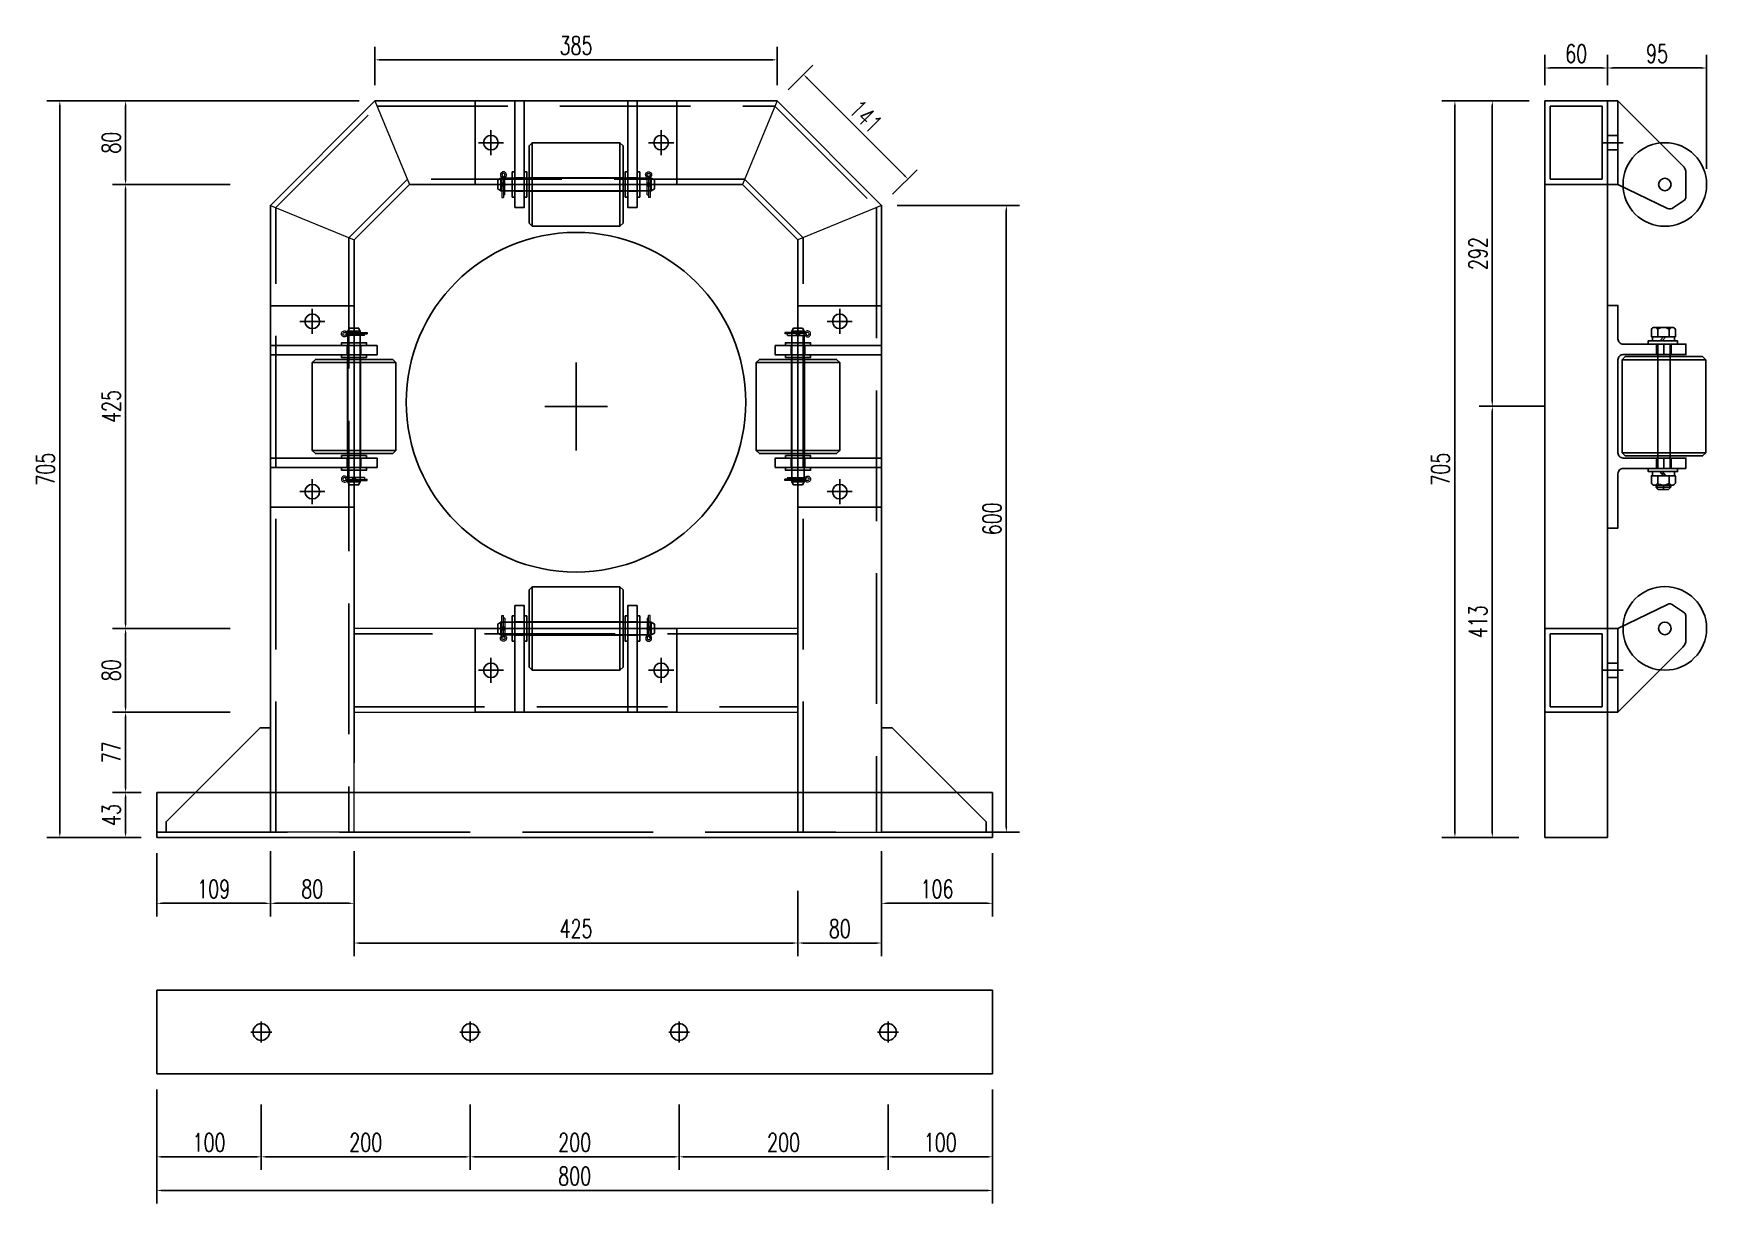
# Model space of a CAD drawing. Header units: millimetres. Extents: x -1442555 to -1367445, y 1422175 to 1531173.
# Drawn here: x -1431748 to -1430146, y 1424844 to 1425964 of the extents above.
import ezdxf

# ---------------------------------------------------------------- set-up
doc = ezdxf.new("R2010")
doc.units = ezdxf.units.MM
doc.header["$LTSCALE"] = 1000
for name, pattern in [('ACAD_ISO03W100', [30, 12, -18]), ('CENTER2', [28.575, 19.05, -3.175, 3.175, -3.175]), ('DASH', [0.35, 0.25, -0.1]), ('DASHED2', [9.525, 6.35, -3.175])]:
    doc.linetypes.add(name, pattern=pattern)
doc.layers.get('0').update_dxf_attribs({"linetype": 'CONTINUOUS'})
doc.layers.get('DEFPOINTS').update_dxf_attribs({"linetype": 'CONTINUOUS'})
for name, color, linetype in [('PUB_DIM', 3, 'CONTINUOUS'), ('W-STEEL_FRAME钢架', 3, 'CONTINUOUS'), ('桩', 5, 'CONTINUOUS')]:
    doc.layers.add(name, color=color, linetype=linetype)
doc.styles.add('STANDARD_T3', font='simplex.shx', dxfattribs={"width": 0.7, "bigfont": 'gbcbig.shx'})
doc.dimstyles.new('W&&5', dxfattribs={"dimtxt": 17.5, "dimasz": 5, "dimexe": 12.5, "dimexo": 15, "dimgap": 5, "dimtad": 1, "dimdec": 0, "dimzin": 0, "dimdsep": 46, "dimtxsty": 'STANDARD_T3', "dimcen": 0.09, "dimclrd": 1, "dimclre": 1, "dimclrt": 7, "dimazin": 2, "dimtfac": 1, "dimtdec": 0, "dimtix": 1, "dimtmove": 2, "dimatfit": 3, "dimfxl": 100, "dimtolj": 1, "dimtzin": 0, "dimarcsym": 0})

# ---------------------------------------------------------------- blocks, each defined once
blk = doc.blocks.new('5632.')
for p, q in [((865980.9, -129928.5), (865973.8, -129939)), ((865972.8, -129944.8), (865995.8, -129992.1)), ((866075.8, -129992.1), (866013.8, -129930.1))]:
    blk.add_line(p, q)
at = {"color": 0}
for p, q in [((866006.7, -129927.1), (865984.3, -129927.1)), ((866075.8, -129992.1), (865995.8, -129992.1)), ((865995.8, -129992.1), (865995.8, -130002.1)), ((866075.8, -130002.1), (866075.8, -129992.1)), ((865995.8, -130002.1), (866075.8, -130002.1))]:
    blk.add_line(p, q, dxfattribs=at)
for radius in [40, 6]:
    blk.add_circle((865995.8, -129947.3), radius)
for centre, radius, start, end in [((865984.3, -129932.1), 5, 90, 133.9435), ((866006.7, -129937.1), 10, 45, 90), ((865977.3, -129942.6), 5, 133.9435, 206)]:
    blk.add_arc(centre, radius, start, end)
blk = doc.blocks.new('*U95')
blk.add_lwpolyline([(-12, 0), (-12, 2.5), (12, 2.5), (12, 0)], close=True)
blk = doc.blocks.new('*U96')
at = {"color": 8, "linetype": 'Continuous', "lineweight": 15}
for p, q in [((-1, 1.9), (-2.1, 1)), ((0, 1.4), (0, -1.4)), ((-1, -1.9), (-2.1, -1))]:
    blk.add_line(p, q, dxfattribs=at)
at = {"color": 7, "linetype": 'Continuous', "lineweight": 15}
for p, q in [((16, 1.4), (0, 1.4)), ((0, 0), (18.5, 0)), ((16, 1.4), (16, 0)), ((18.5, -1.4), (18.5, 0)), ((0, -1.4), (18.5, -1.4))]:
    blk.add_line(p, q, dxfattribs=at)
for centre, radius, start, end in [((-3.2, 0), 2.9, 41.3178, 318.6822), ((-3.2, 0), 1.45, 41.3178, 318.6822), ((0, 2.8), 2.82, 221.3178, 270), ((0, -2.8), 2.82, 90, 138.6822), ((0, 2.8), 1.37, 221.3178, 270), ((0, -2.8), 1.37, 90, 138.6822)]:
    blk.add_arc(centre, radius, start, end, dxfattribs=at)
blk = doc.blocks.new('无头销轴_B型_D12X150')
at = {"color": 0}
for p, q in [((-72, 6), (-72, -6)), ((72, 6), (72, -6))]:
    blk.add_line(p, q, dxfattribs=at)
blk.add_lwpolyline([(-75, 4.3), (-75, -4.3), (-72, -6), (72, -6), (75, -4.3), (75, 4.3), (72, 6), (-72, 6)], close=True, dxfattribs=at)
for centre in [(-69.5, 0), (69.5, 0)]:
    blk.add_circle(centre, 1.6, dxfattribs=at)
blk = doc.blocks.new('A$C1EDE4923')
for p, q in [((-232.5, 79.6), (-232.5, 159.6)), ((-148.5, 79.6), (-148.5, 159.6))]:
    blk.add_line(p, q)
at = {"color": 3, "linetype": 'CENTER2', "ltscale": 0.5}
for p, q in [((-235, 119.6), (-254, 119.6)), ((-146, 119.6), (-127, 119.6)), ((-272, 67.6), (-272, 91.6)), ((-109, 67.6), (-109, 91.6)), ((-284, 79.6), (-260, 79.6)), ((-97, 79.6), (-121, 79.6))]:
    blk.add_line(p, q, dxfattribs=at)
at = {"linetype": 'DASHED2'}
for p, q in [((-240, 126.1), (-249, 126.1)), ((-240, 113.1), (-249, 113.1)), ((-235.5, 125.9), (-145.5, 125.9)), ((-235.5, 113.3), (-145.5, 113.3)), ((-141, 126.1), (-132, 126.1)), ((-141, 113.1), (-132, 113.1))]:
    blk.add_line(p, q, dxfattribs=at)
at = {"color": 3, "linetype": 'CENTER2'}
blk.add_line((-240.9, 119.6), (-140, 119.6), dxfattribs=at)
for points in [[(-232.5, 159.6), (-148.5, 159.6), (-145.5, 156.6), (-145.5, 82.6), (-148.5, 79.6), (-232.5, 79.6), (-235.5, 82.6), (-235.5, 156.6)], [(-249, 141.6), (-240, 141.6), (-240, 39.6), (-249, 39.6)], [(-132, 141.6), (-141, 141.6), (-141, 39.6), (-132, 39.6)], [(-94, 39.6), (-94, 119.6), (-287, 119.6), (-287, 39.6)]]:
    blk.add_lwpolyline(points, close=True)
for centre in [(-272, 79.6), (-109, 79.6)]:
    blk.add_circle(centre, 7)
at = {"xscale": -1}
for name, p, rotation in [('*U96', (-260, 113.6), 270), ('*U95', (-249, 119.6), 90), ('*U95', (-237.5, 119.6), 90), ('无头销轴_B型_D12X150', (-190.5, 119.6), 180)]:
    blk.add_blockref(name, p, dxfattribs=dict(at, rotation=rotation))
for name, p, rotation in [('*U95', (-143.5, 119.6), 270), ('*U95', (-132, 119.6), 270), ('*U96', (-121, 113.6), 90)]:
    blk.add_blockref(name, p, dxfattribs=dict(rotation=rotation))
blk = doc.blocks.new('BZQ-T')
at = {"color": 0, "lineweight": 5}
for p, q in [((-192.5, 292.5), (-159.4, 212.5)), ((192.5, 292.5), (159.4, 212.5)), ((-292.5, 192.5), (-212.5, 159.4)), ((292.5, 192.5), (212.5, 159.4)), ((-212.5, -407.5), (-212.5, -149.5)), ((212.5, -212.5), (-212.5, -212.5)), ((-212.5, -292.5), (212.5, -292.5)), ((-212.5, -407.5), (-292.5, -407.5)), ((212.5, -407.5), (292.5, -407.5))]:
    blk.add_line(p, q, dxfattribs=at)
at = {"lineweight": 5}
for p, q in [((-212.5, 159.4), (-159.4, 212.5)), ((212.5, 159.4), (159.4, 212.5))]:
    blk.add_line(p, q, dxfattribs=at)
for p, q in [((159.4, 212.5), (-159.4, 212.5)), ((-212.5, -340.9), (-212.5, 159.4)), ((212.5, -407.5), (212.5, 159.4))]:
    blk.add_line(p, q)
at = {"color": 1}
for p, q in [((0, -42), (0, 42)), ((0, -42), (0, 42)), ((-30, 0), (30, 0)), ((-30, 0), (30, 0))]:
    blk.add_line(p, q, dxfattribs=at)
blk.add_lwpolyline([(-292.5, -407.5), (-292.5, 192.5), (-192.5, 292.5), (192.5, 292.5), (292.5, 192.5), (292.5, -407.5)])
for points in [[(-392.5, -407.5), (-392.5, -397.5), (-302.5, -307.5), (-292.5, -307.5), (-292.5, -407.5)], [(392.5, -407.5), (392.5, -397.5), (302.5, -307.5), (292.5, -307.5), (292.5, -407.5)]]:
    blk.add_lwpolyline(points, close=True, dxfattribs=at)
blk.add_circle((0, 4.1), 162.5)
at = {"layer": 'W-STEEL_FRAME钢架', "linetype": 'DASH', "ltscale": 0.5}
for p, q in [((212.5, -217.5), (-212.5, -217.5)), ((-212.5, -287.5), (212.5, -287.5))]:
    blk.add_line(p, q, dxfattribs=at)
for points in [[(-287.5, -407.5), (-287.5, 190.4), (-190.4, 287.5), (190.4, 287.5), (287.5, 190.4), (287.5, -407.5)], [(217.5, -407.5), (217.5, 161.4), (161.4, 217.5), (-161.4, 217.5), (-217.5, 161.4), (-217.5, -407.5)]]:
    blk.add_lwpolyline(points, dxfattribs=at)
at = {"layer": '桩', "lineweight": 25}
blk.add_lwpolyline([(0, 41.8), (0, -33.5)], dxfattribs=at)
at = {"color": 6, "lineweight": 5, "extrusion": (0, 0, -1), "zscale": -1}
for p, rotation in [((-190.5, 332.1), 180), ((-332.1, -190.5), 270)]:
    blk.add_blockref('A$C1EDE4923', p, dxfattribs=dict(at, rotation=rotation))
at = {"color": 6, "lineweight": 5, "extrusion": (0, 0, -1), "xscale": -1, "zscale": -1, "rotation": 90}
blk.add_blockref('A$C1EDE4923', (332.1, -190.5), dxfattribs=at)
at = {"color": 6, "lineweight": 5, "extrusion": (0, 0, -1), "xscale": -1, "zscale": -1}
blk.add_blockref('A$C1EDE4923', (-190.5, -332.1), dxfattribs=at)
blk = doc.blocks.new('*D62')
at = {"color": 1, "lineweight": -2, "transparency": 16777216}
for p, q in [((-1431644.4, 1425237), (-1431671.8, 1425237)), ((-1431659.3, 1425199), (-1431659.3, 1425232)), ((-1431644.4, 1425194), (-1431671.8, 1425194))]:
    blk.add_line(p, q, dxfattribs=at)
at = {"color": 1, "transparency": 16777216}
for points in [[(-1431660.2, 1425232), (-1431658.5, 1425232), (-1431659.3, 1425237)], [(-1431660.2, 1425199), (-1431658.5, 1425199), (-1431659.3, 1425194)]]:
    blk.add_solid(points, dxfattribs=at)
at = {"layer": 'DEFPOINTS', "color": 0, "transparency": 16777216}
for p in [(-1431659.3, 1425237), (-1431629.4, 1425237), (-1431629.4, 1425194)]:
    blk.add_point(p, dxfattribs=at)
at = {"color": 7, "transparency": 16777216, "insert": (-1431673.1, 1425215.5), "char_height": 17.5, "attachment_point": 5, "rotation": 90, "style": 'STANDARD_T3'}
blk.add_mtext('\\A1;43', dxfattribs=at)
blk = doc.blocks.new('*D63')
at = {"color": 1, "lineweight": -2, "transparency": 16777216}
for p, q in [((-1431559.3, 1425314), (-1431671.8, 1425314)), ((-1431659.3, 1425242), (-1431659.3, 1425309)), ((-1431644.4, 1425237), (-1431671.8, 1425237))]:
    blk.add_line(p, q, dxfattribs=at)
at = {"color": 1, "transparency": 16777216}
for points in [[(-1431660.2, 1425309), (-1431658.5, 1425309), (-1431659.3, 1425314)], [(-1431660.2, 1425242), (-1431658.5, 1425242), (-1431659.3, 1425237)]]:
    blk.add_solid(points, dxfattribs=at)
at = {"layer": 'DEFPOINTS', "color": 0, "transparency": 16777216}
for p in [(-1431659.3, 1425314), (-1431440.6, 1425314), (-1431629.4, 1425237)]:
    blk.add_point(p, dxfattribs=at)
at = {"color": 7, "transparency": 16777216, "insert": (-1431673.1, 1425275.5), "char_height": 17.5, "attachment_point": 5, "rotation": 90, "style": 'STANDARD_T3'}
blk.add_mtext('\\A1;77', dxfattribs=at)
blk = doc.blocks.new('*D64')
at = {"color": 1, "lineweight": -2, "transparency": 16777216}
for p, q in [((-1431559.3, 1425394), (-1431671.8, 1425394)), ((-1431659.3, 1425319), (-1431659.3, 1425389)), ((-1431559.3, 1425314), (-1431671.8, 1425314))]:
    blk.add_line(p, q, dxfattribs=at)
at = {"color": 1, "transparency": 16777216}
for points in [[(-1431660.2, 1425389), (-1431658.5, 1425389), (-1431659.3, 1425394)], [(-1431660.2, 1425319), (-1431658.5, 1425319), (-1431659.3, 1425314)]]:
    blk.add_solid(points, dxfattribs=at)
at = {"layer": 'DEFPOINTS', "color": 0, "transparency": 16777216}
for p in [(-1431659.3, 1425394), (-1431440.6, 1425394), (-1431440.6, 1425314)]:
    blk.add_point(p, dxfattribs=at)
at = {"color": 7, "transparency": 16777216, "insert": (-1431673.1, 1425354), "char_height": 17.5, "attachment_point": 5, "rotation": 90, "style": 'STANDARD_T3'}
blk.add_mtext('\\A1;80', dxfattribs=at)
blk = doc.blocks.new('*D65')
at = {"color": 1, "lineweight": -2, "transparency": 16777216}
for p, q in [((-1431559.3, 1425819), (-1431671.8, 1425819)), ((-1431659.3, 1425399), (-1431659.3, 1425814)), ((-1431559.3, 1425394), (-1431671.8, 1425394))]:
    blk.add_line(p, q, dxfattribs=at)
at = {"color": 1, "transparency": 16777216}
for points in [[(-1431660.2, 1425814), (-1431658.5, 1425814), (-1431659.3, 1425819)], [(-1431660.2, 1425399), (-1431658.5, 1425399), (-1431659.3, 1425394)]]:
    blk.add_solid(points, dxfattribs=at)
at = {"layer": 'DEFPOINTS', "color": 0, "transparency": 16777216}
for p in [(-1431659.3, 1425819), (-1431387.5, 1425819), (-1431440.6, 1425394)]:
    blk.add_point(p, dxfattribs=at)
at = {"color": 7, "transparency": 16777216, "insert": (-1431673.1, 1425606.5), "char_height": 17.5, "attachment_point": 5, "rotation": 90, "style": 'STANDARD_T3'}
blk.add_mtext('\\A1;425', dxfattribs=at)
blk = doc.blocks.new('*D66')
at = {"color": 1, "lineweight": -2, "transparency": 16777216}
for p, q in [((-1431559.3, 1425899), (-1431671.8, 1425899)), ((-1431659.3, 1425824), (-1431659.3, 1425894)), ((-1431559.3, 1425819), (-1431671.8, 1425819))]:
    blk.add_line(p, q, dxfattribs=at)
at = {"color": 1, "transparency": 16777216}
for points in [[(-1431660.2, 1425894), (-1431658.5, 1425894), (-1431659.3, 1425899)], [(-1431660.2, 1425824), (-1431658.5, 1425824), (-1431659.3, 1425819)]]:
    blk.add_solid(points, dxfattribs=at)
at = {"layer": 'DEFPOINTS', "color": 0, "transparency": 16777216}
for p in [(-1431659.3, 1425899), (-1431420.6, 1425899), (-1431387.5, 1425819)]:
    blk.add_point(p, dxfattribs=at)
at = {"color": 7, "transparency": 16777216, "insert": (-1431673.1, 1425859), "char_height": 17.5, "attachment_point": 5, "rotation": 90, "style": 'STANDARD_T3'}
blk.add_mtext('\\A1;80', dxfattribs=at)
blk = doc.blocks.new('*D67')
at = {"color": 1, "lineweight": -2, "transparency": 16777216}
for p, q in [((-1431435.6, 1425899), (-1431734.8, 1425899)), ((-1431722.3, 1425199), (-1431722.3, 1425894)), ((-1431644.4, 1425194), (-1431734.8, 1425194))]:
    blk.add_line(p, q, dxfattribs=at)
at = {"color": 1, "transparency": 16777216}
for points in [[(-1431723.1, 1425894), (-1431721.4, 1425894), (-1431722.3, 1425899)], [(-1431723.1, 1425199), (-1431721.4, 1425199), (-1431722.3, 1425194)]]:
    blk.add_solid(points, dxfattribs=at)
at = {"layer": 'DEFPOINTS', "color": 0, "transparency": 16777216}
for p in [(-1431722.3, 1425899), (-1431420.6, 1425899), (-1431629.4, 1425194)]:
    blk.add_point(p, dxfattribs=at)
at = {"color": 7, "transparency": 16777216, "insert": (-1431736, 1425546.5), "char_height": 17.5, "attachment_point": 5, "rotation": 90, "style": 'STANDARD_T3'}
blk.add_mtext('\\A1;705', dxfattribs=at)
blk = doc.blocks.new('*D68')
at = {"color": 1, "lineweight": -2, "transparency": 16777216}
for p, q in [((-1431629.4, 1425179), (-1431629.4, 1425118.5)), ((-1431520.6, 1425181), (-1431520.6, 1425118.5)), ((-1431624.4, 1425131), (-1431525.6, 1425131))]:
    blk.add_line(p, q, dxfattribs=at)
at = {"color": 1, "transparency": 16777216}
for points in [[(-1431624.4, 1425131.8), (-1431624.4, 1425130.2), (-1431629.4, 1425131)], [(-1431525.6, 1425131.8), (-1431525.6, 1425130.2), (-1431520.6, 1425131)]]:
    blk.add_solid(points, dxfattribs=at)
at = {"layer": 'DEFPOINTS', "color": 0, "transparency": 16777216}
for p in [(-1431520.6, 1425237), (-1431629.4, 1425194), (-1431520.6, 1425131)]:
    blk.add_point(p, dxfattribs=at)
at = {"color": 7, "transparency": 16777216, "insert": (-1431575, 1425144.7), "char_height": 17.5, "attachment_point": 5, "style": 'STANDARD_T3'}
blk.add_mtext('\\A1;109', dxfattribs=at)
blk = doc.blocks.new('*D69')
at = {"color": 1, "lineweight": -2, "transparency": 16777216}
for p, q in [((-1431520.6, 1425181), (-1431520.6, 1425118.5)), ((-1431440.6, 1425181), (-1431440.6, 1425118.5)), ((-1431515.6, 1425131), (-1431445.6, 1425131))]:
    blk.add_line(p, q, dxfattribs=at)
at = {"color": 1, "transparency": 16777216}
for points in [[(-1431515.6, 1425131.8), (-1431515.6, 1425130.2), (-1431520.6, 1425131)], [(-1431445.6, 1425131.8), (-1431445.6, 1425130.2), (-1431440.6, 1425131)]]:
    blk.add_solid(points, dxfattribs=at)
at = {"layer": 'DEFPOINTS', "color": 0, "transparency": 16777216}
for p in [(-1431520.6, 1425237), (-1431440.6, 1425237), (-1431440.6, 1425131)]:
    blk.add_point(p, dxfattribs=at)
at = {"color": 7, "transparency": 16777216, "insert": (-1431480.6, 1425144.7), "char_height": 17.5, "attachment_point": 5, "style": 'STANDARD_T3'}
blk.add_mtext('\\A1;80', dxfattribs=at)
blk = doc.blocks.new('*D70')
at = {"color": 1, "lineweight": -2, "transparency": 16777216}
for p, q in [((-1431440.6, 1425143), (-1431440.6, 1425080.5)), ((-1431015.6, 1425143), (-1431015.6, 1425080.5)), ((-1431435.6, 1425093), (-1431020.6, 1425093))]:
    blk.add_line(p, q, dxfattribs=at)
at = {"color": 1, "transparency": 16777216}
for points in [[(-1431435.6, 1425093.8), (-1431435.6, 1425092.2), (-1431440.6, 1425093)], [(-1431020.6, 1425093.8), (-1431020.6, 1425092.2), (-1431015.6, 1425093)]]:
    blk.add_solid(points, dxfattribs=at)
at = {"layer": 'DEFPOINTS', "color": 0, "transparency": 16777216}
for p in [(-1431440.6, 1425237), (-1431015.6, 1425199), (-1431015.6, 1425093)]:
    blk.add_point(p, dxfattribs=at)
at = {"color": 7, "transparency": 16777216, "insert": (-1431228.1, 1425106.7), "char_height": 17.5, "attachment_point": 5, "style": 'STANDARD_T3'}
blk.add_mtext('\\A1;425', dxfattribs=at)
blk = doc.blocks.new('*D71')
at = {"color": 1, "lineweight": -2, "transparency": 16777216}
for p, q in [((-1431015.6, 1425143), (-1431015.6, 1425080.5)), ((-1430935.6, 1425143), (-1430935.6, 1425080.5)), ((-1431010.6, 1425093), (-1430940.6, 1425093))]:
    blk.add_line(p, q, dxfattribs=at)
at = {"color": 1, "transparency": 16777216}
for points in [[(-1431010.6, 1425093.8), (-1431010.6, 1425092.2), (-1431015.6, 1425093)], [(-1430940.6, 1425093.8), (-1430940.6, 1425092.2), (-1430935.6, 1425093)]]:
    blk.add_solid(points, dxfattribs=at)
at = {"layer": 'DEFPOINTS', "color": 0, "transparency": 16777216}
for p in [(-1431015.6, 1425199), (-1430935.6, 1425199), (-1430935.6, 1425093)]:
    blk.add_point(p, dxfattribs=at)
at = {"color": 7, "transparency": 16777216, "insert": (-1430975.6, 1425106.7), "char_height": 17.5, "attachment_point": 5, "style": 'STANDARD_T3'}
blk.add_mtext('\\A1;80', dxfattribs=at)
blk = doc.blocks.new('*D72')
at = {"color": 1, "lineweight": -2, "transparency": 16777216}
for p, q in [((-1430935.6, 1425181), (-1430935.6, 1425118.5)), ((-1430829.4, 1425179), (-1430829.4, 1425118.5)), ((-1430930.6, 1425131), (-1430834.4, 1425131))]:
    blk.add_line(p, q, dxfattribs=at)
at = {"color": 1, "transparency": 16777216}
for points in [[(-1430930.6, 1425131.8), (-1430930.6, 1425130.2), (-1430935.6, 1425131)], [(-1430834.4, 1425131.8), (-1430834.4, 1425130.2), (-1430829.4, 1425131)]]:
    blk.add_solid(points, dxfattribs=at)
at = {"layer": 'DEFPOINTS', "color": 0, "transparency": 16777216}
for p in [(-1430935.6, 1425199), (-1430829.4, 1425194), (-1430829.4, 1425131)]:
    blk.add_point(p, dxfattribs=at)
at = {"color": 7, "transparency": 16777216, "insert": (-1430882.5, 1425144.7), "char_height": 17.5, "attachment_point": 5, "style": 'STANDARD_T3'}
blk.add_mtext('\\A1;106', dxfattribs=at)
blk = doc.blocks.new('*D73')
at = {"color": 1, "lineweight": -2, "transparency": 16777216}
for p, q in [((-1431420.6, 1425914), (-1431420.6, 1425950.8)), ((-1431415.6, 1425938.3), (-1431040.6, 1425938.3)), ((-1431035.6, 1425914), (-1431035.6, 1425950.8))]:
    blk.add_line(p, q, dxfattribs=at)
at = {"color": 1, "transparency": 16777216}
for points in [[(-1431415.6, 1425939.1), (-1431415.6, 1425937.5), (-1431420.6, 1425938.3)], [(-1431040.6, 1425939.1), (-1431040.6, 1425937.5), (-1431035.6, 1425938.3)]]:
    blk.add_solid(points, dxfattribs=at)
at = {"layer": 'DEFPOINTS', "color": 0, "transparency": 16777216}
for p in [(-1431035.6, 1425938.3), (-1431420.6, 1425899), (-1431035.6, 1425899)]:
    blk.add_point(p, dxfattribs=at)
at = {"color": 7, "transparency": 16777216, "insert": (-1431228.1, 1425952), "char_height": 17.5, "attachment_point": 5, "style": 'STANDARD_T3'}
blk.add_mtext('\\A1;385', dxfattribs=at)
blk = doc.blocks.new('*D74')
at = {"color": 1, "lineweight": -2, "transparency": 16777216}
for p, q in [((-1430920.6, 1425799), (-1430803.7, 1425799)), ((-1430816.2, 1425204), (-1430816.2, 1425794)), ((-1430920.6, 1425199), (-1430803.7, 1425199))]:
    blk.add_line(p, q, dxfattribs=at)
at = {"color": 1, "transparency": 16777216}
for points in [[(-1430817, 1425794), (-1430815.3, 1425794), (-1430816.2, 1425799)], [(-1430817, 1425204), (-1430815.3, 1425204), (-1430816.2, 1425199)]]:
    blk.add_solid(points, dxfattribs=at)
at = {"layer": 'DEFPOINTS', "color": 0, "transparency": 16777216}
for p in [(-1430935.6, 1425799), (-1430816.2, 1425799), (-1430935.6, 1425199)]:
    blk.add_point(p, dxfattribs=at)
at = {"color": 7, "transparency": 16777216, "insert": (-1430829.9, 1425499), "char_height": 17.5, "attachment_point": 5, "rotation": 90, "style": 'STANDARD_T3'}
blk.add_mtext('\\A1;600', dxfattribs=at)
blk = doc.blocks.new('*D75')
at = {"color": 1, "lineweight": -2, "transparency": 16777216}
for p, q in [((-1431025, 1425909.6), (-1431001.5, 1425933.1)), ((-1431006.8, 1425920.8), (-1430913.9, 1425827.8)), ((-1430925, 1425809.6), (-1430901.5, 1425833.1))]:
    blk.add_line(p, q, dxfattribs=at)
at = {"color": 1, "transparency": 16777216}
for points in [[(-1431006.3, 1425921.4), (-1431007.4, 1425920.2), (-1431010.4, 1425924.3)], [(-1430913.3, 1425828.4), (-1430914.5, 1425827.2), (-1430910.4, 1425824.3)]]:
    blk.add_solid(points, dxfattribs=at)
at = {"layer": 'DEFPOINTS', "color": 0, "transparency": 16777216}
for p in [(-1431035.6, 1425899), (-1430910.4, 1425824.3), (-1430935.6, 1425799)]:
    blk.add_point(p, dxfattribs=at)
at = {"color": 7, "transparency": 16777216, "insert": (-1430950.7, 1425884), "char_height": 17.5, "attachment_point": 5, "rotation": 315, "style": 'STANDARD_T3'}
blk.add_mtext('\\A1;141', dxfattribs=at)
blk = doc.blocks.new('*D77')
at = {"color": 1, "lineweight": -2, "transparency": 16777216}
for p, q in [((-1430300.6, 1425914), (-1430300.6, 1425943)), ((-1430240.6, 1425914), (-1430240.6, 1425943)), ((-1430295.6, 1425930.5), (-1430245.6, 1425930.5))]:
    blk.add_line(p, q, dxfattribs=at)
at = {"color": 1, "transparency": 16777216}
for points in [[(-1430295.6, 1425931.3), (-1430295.6, 1425929.6), (-1430300.6, 1425930.5)], [(-1430245.6, 1425931.3), (-1430245.6, 1425929.6), (-1430240.6, 1425930.5)]]:
    blk.add_solid(points, dxfattribs=at)
at = {"layer": 'DEFPOINTS', "color": 0, "transparency": 16777216}
for p in [(-1430240.6, 1425930.5), (-1430300.6, 1425899), (-1430240.6, 1425899)]:
    blk.add_point(p, dxfattribs=at)
at = {"color": 7, "transparency": 16777216, "insert": (-1430270.6, 1425944.2), "char_height": 17.5, "attachment_point": 5, "style": 'STANDARD_T3'}
blk.add_mtext('\\A1;60', dxfattribs=at)
blk = doc.blocks.new('*D78')
at = {"color": 1, "lineweight": -2, "transparency": 16777216}
for p, q in [((-1430240.6, 1425914), (-1430240.6, 1425943)), ((-1430145.8, 1425834), (-1430145.8, 1425943)), ((-1430235.6, 1425930.5), (-1430150.8, 1425930.5))]:
    blk.add_line(p, q, dxfattribs=at)
at = {"color": 1, "transparency": 16777216}
for points in [[(-1430235.6, 1425931.3), (-1430235.6, 1425929.6), (-1430240.6, 1425930.5)], [(-1430150.8, 1425931.3), (-1430150.8, 1425929.6), (-1430145.8, 1425930.5)]]:
    blk.add_solid(points, dxfattribs=at)
at = {"layer": 'DEFPOINTS', "color": 0, "transparency": 16777216}
for p in [(-1430145.8, 1425930.5), (-1430240.6, 1425899), (-1430145.8, 1425819)]:
    blk.add_point(p, dxfattribs=at)
at = {"color": 7, "transparency": 16777216, "insert": (-1430193.2, 1425944.2), "char_height": 17.5, "attachment_point": 5, "style": 'STANDARD_T3'}
blk.add_mtext('\\A1;95', dxfattribs=at)
blk = doc.blocks.new('*D79')
at = {"color": 1, "lineweight": -2, "transparency": 16777216}
for p, q in [((-1430315.6, 1425899), (-1430399.2, 1425899)), ((-1430386.7, 1425894), (-1430386.7, 1425199)), ((-1430325.6, 1425194), (-1430399.2, 1425194))]:
    blk.add_line(p, q, dxfattribs=at)
at = {"color": 1, "transparency": 16777216}
for points in [[(-1430387.6, 1425894), (-1430385.9, 1425894), (-1430386.7, 1425899)], [(-1430387.6, 1425199), (-1430385.9, 1425199), (-1430386.7, 1425194)]]:
    blk.add_solid(points, dxfattribs=at)
at = {"layer": 'DEFPOINTS', "color": 0, "transparency": 16777216}
for p in [(-1430300.6, 1425899), (-1430386.7, 1425194), (-1430310.6, 1425194, 0)]:
    blk.add_point(p, dxfattribs=at)
at = {"color": 7, "transparency": 16777216, "insert": (-1430400.5, 1425546.5), "char_height": 17.5, "attachment_point": 5, "rotation": 90, "style": 'STANDARD_T3'}
blk.add_mtext('\\A1;705', dxfattribs=at)
blk = doc.blocks.new('*D80')
at = {"color": 1, "lineweight": -2, "transparency": 16777216}
for p, q in [((-1431629.4, 1424938.4), (-1431629.4, 1424875.9)), ((-1431529.4, 1424938.4), (-1431529.4, 1424875.9)), ((-1431624.4, 1424888.4), (-1431534.4, 1424888.4))]:
    blk.add_line(p, q, dxfattribs=at)
at = {"color": 1, "transparency": 16777216}
for points in [[(-1431624.4, 1424889.2), (-1431624.4, 1424887.5), (-1431629.4, 1424888.4)], [(-1431534.4, 1424889.2), (-1431534.4, 1424887.5), (-1431529.4, 1424888.4)]]:
    blk.add_solid(points, dxfattribs=at)
at = {"layer": 'DEFPOINTS', "color": 0, "transparency": 16777216}
for p in [(-1431529.4, 1425007.8), (-1431629.4, 1424967.8), (-1431529.4, 1424888.4)]:
    blk.add_point(p, dxfattribs=at)
at = {"color": 7, "transparency": 16777216, "insert": (-1431579.4, 1424902.1), "char_height": 17.5, "attachment_point": 5, "style": 'STANDARD_T3'}
blk.add_mtext('\\A1;100', dxfattribs=at)
blk = doc.blocks.new('*D81')
at = {"color": 1, "lineweight": -2, "transparency": 16777216}
for p, q in [((-1431529.4, 1424938.4), (-1431529.4, 1424875.9)), ((-1431329.4, 1424938.4), (-1431329.4, 1424875.9)), ((-1431524.4, 1424888.4), (-1431334.4, 1424888.4))]:
    blk.add_line(p, q, dxfattribs=at)
at = {"color": 1, "transparency": 16777216}
for points in [[(-1431524.4, 1424889.2), (-1431524.4, 1424887.5), (-1431529.4, 1424888.4)], [(-1431334.4, 1424889.2), (-1431334.4, 1424887.5), (-1431329.4, 1424888.4)]]:
    blk.add_solid(points, dxfattribs=at)
at = {"layer": 'DEFPOINTS', "color": 0, "transparency": 16777216}
for p in [(-1431529.4, 1425007.8), (-1431329.4, 1425007.8), (-1431329.4, 1424888.4)]:
    blk.add_point(p, dxfattribs=at)
at = {"color": 7, "transparency": 16777216, "insert": (-1431429.4, 1424902.1), "char_height": 17.5, "attachment_point": 5, "style": 'STANDARD_T3'}
blk.add_mtext('\\A1;200', dxfattribs=at)
blk = doc.blocks.new('*D82')
at = {"color": 1, "lineweight": -2, "transparency": 16777216}
for p, q in [((-1431329.4, 1424938.4), (-1431329.4, 1424875.9)), ((-1431129.4, 1424938.4), (-1431129.4, 1424875.9)), ((-1431324.4, 1424888.4), (-1431134.4, 1424888.4))]:
    blk.add_line(p, q, dxfattribs=at)
at = {"color": 1, "transparency": 16777216}
for points in [[(-1431324.4, 1424889.2), (-1431324.4, 1424887.5), (-1431329.4, 1424888.4)], [(-1431134.4, 1424889.2), (-1431134.4, 1424887.5), (-1431129.4, 1424888.4)]]:
    blk.add_solid(points, dxfattribs=at)
at = {"layer": 'DEFPOINTS', "color": 0, "transparency": 16777216}
for p in [(-1431329.4, 1425007.8), (-1431129.4, 1425007.8), (-1431129.4, 1424888.4)]:
    blk.add_point(p, dxfattribs=at)
at = {"color": 7, "transparency": 16777216, "insert": (-1431229.4, 1424902.1), "char_height": 17.5, "attachment_point": 5, "style": 'STANDARD_T3'}
blk.add_mtext('\\A1;200', dxfattribs=at)
blk = doc.blocks.new('*D83')
at = {"color": 1, "lineweight": -2, "transparency": 16777216}
for p, q in [((-1431129.4, 1424938.4), (-1431129.4, 1424875.9)), ((-1430929.4, 1424938.4), (-1430929.4, 1424875.9)), ((-1431124.4, 1424888.4), (-1430934.4, 1424888.4))]:
    blk.add_line(p, q, dxfattribs=at)
at = {"color": 1, "transparency": 16777216}
for points in [[(-1431124.4, 1424889.2), (-1431124.4, 1424887.5), (-1431129.4, 1424888.4)], [(-1430934.4, 1424889.2), (-1430934.4, 1424887.5), (-1430929.4, 1424888.4)]]:
    blk.add_solid(points, dxfattribs=at)
at = {"layer": 'DEFPOINTS', "color": 0, "transparency": 16777216}
for p in [(-1431129.4, 1425007.8), (-1430929.4, 1425007.8), (-1430929.4, 1424888.4)]:
    blk.add_point(p, dxfattribs=at)
at = {"color": 7, "transparency": 16777216, "insert": (-1431029.4, 1424902.1), "char_height": 17.5, "attachment_point": 5, "style": 'STANDARD_T3'}
blk.add_mtext('\\A1;200', dxfattribs=at)
blk = doc.blocks.new('*D84')
at = {"color": 1, "lineweight": -2, "transparency": 16777216}
for p, q in [((-1430929.4, 1424938.4), (-1430929.4, 1424875.9)), ((-1430829.4, 1424938.4), (-1430829.4, 1424875.9)), ((-1430924.4, 1424888.4), (-1430834.4, 1424888.4))]:
    blk.add_line(p, q, dxfattribs=at)
at = {"color": 1, "transparency": 16777216}
for points in [[(-1430924.4, 1424889.2), (-1430924.4, 1424887.5), (-1430929.4, 1424888.4)], [(-1430834.4, 1424889.2), (-1430834.4, 1424887.5), (-1430829.4, 1424888.4)]]:
    blk.add_solid(points, dxfattribs=at)
at = {"layer": 'DEFPOINTS', "color": 0, "transparency": 16777216}
for p in [(-1430929.4, 1425007.8), (-1430829.4, 1424967.8), (-1430829.4, 1424888.4)]:
    blk.add_point(p, dxfattribs=at)
at = {"color": 7, "transparency": 16777216, "insert": (-1430879.4, 1424902.1), "char_height": 17.5, "attachment_point": 5, "style": 'STANDARD_T3'}
blk.add_mtext('\\A1;100', dxfattribs=at)
blk = doc.blocks.new('*D85')
at = {"color": 1, "lineweight": -2, "transparency": 16777216}
for p, q in [((-1431629.4, 1424952.8), (-1431629.4, 1424843.7)), ((-1430829.4, 1424952.8), (-1430829.4, 1424843.7)), ((-1430834.4, 1424856.2), (-1431624.4, 1424856.2))]:
    blk.add_line(p, q, dxfattribs=at)
at = {"color": 1, "transparency": 16777216}
for points in [[(-1431624.4, 1424857), (-1431624.4, 1424855.3), (-1431629.4, 1424856.2)], [(-1430834.4, 1424857), (-1430834.4, 1424855.3), (-1430829.4, 1424856.2)]]:
    blk.add_solid(points, dxfattribs=at)
at = {"layer": 'DEFPOINTS', "color": 0, "transparency": 16777216}
for p in [(-1431629.4, 1424967.8), (-1430829.4, 1424967.8), (-1431629.4, 1424856.2)]:
    blk.add_point(p, dxfattribs=at)
at = {"color": 7, "transparency": 16777216, "insert": (-1431229.4, 1424869.9), "char_height": 17.5, "attachment_point": 5, "style": 'STANDARD_T3'}
blk.add_mtext('\\A1;800', dxfattribs=at)
blk = doc.blocks.new('*D86')
at = {"color": 1, "lineweight": -2, "transparency": 16777216}
for p, q in [((-1430315.6, 1425899), (-1430363.4, 1425899)), ((-1430350.9, 1425894), (-1430350.9, 1425611.7)), ((-1430300.9, 1425606.7), (-1430363.4, 1425606.7))]:
    blk.add_line(p, q, dxfattribs=at)
at = {"color": 1, "transparency": 16777216}
for points in [[(-1430351.8, 1425894), (-1430350.1, 1425894), (-1430350.9, 1425899)], [(-1430351.8, 1425611.7), (-1430350.1, 1425611.7), (-1430350.9, 1425606.7)]]:
    blk.add_solid(points, dxfattribs=at)
at = {"layer": 'DEFPOINTS', "color": 0, "transparency": 16777216}
for p in [(-1430300.6, 1425899), (-1430350.9, 1425606.7), (-1430146.6, 1425606.7)]:
    blk.add_point(p, dxfattribs=at)
at = {"color": 7, "transparency": 16777216, "insert": (-1430364.7, 1425752.9), "char_height": 17.5, "attachment_point": 5, "rotation": 90, "style": 'STANDARD_T3'}
blk.add_mtext('\\A1;292', dxfattribs=at)
blk = doc.blocks.new('*D87')
at = {"color": 1, "lineweight": -2, "transparency": 16777216}
for p, q in [((-1430300.9, 1425606.7), (-1430363.4, 1425606.7)), ((-1430350.9, 1425601.7), (-1430350.9, 1425199)), ((-1430325.6, 1425194), (-1430363.4, 1425194))]:
    blk.add_line(p, q, dxfattribs=at)
at = {"color": 1, "transparency": 16777216}
for points in [[(-1430351.8, 1425601.7), (-1430350.1, 1425601.7), (-1430350.9, 1425606.7)], [(-1430351.8, 1425199), (-1430350.1, 1425199), (-1430350.9, 1425194)]]:
    blk.add_solid(points, dxfattribs=at)
at = {"layer": 'DEFPOINTS', "color": 0, "transparency": 16777216}
for p in [(-1430146.6, 1425606.7), (-1430350.9, 1425194), (-1430310.6, 1425194, 0)]:
    blk.add_point(p, dxfattribs=at)
at = {"color": 7, "transparency": 16777216, "insert": (-1430364.7, 1425400.4), "char_height": 17.5, "attachment_point": 5, "rotation": 90, "style": 'STANDARD_T3'}
blk.add_mtext('\\A1;413', dxfattribs=at)

msp = doc.modelspace()

# ---------------------------------------------------------------- linework, layer by layer
at = {"color": 0}
msp.add_line((-1430240.6, 1425899), (-1430240.6, 1425194), dxfattribs=at)
at = {"color": 3, "linetype": 'CENTER2', "ltscale": 0.5}
for p, q in [((-1430245.6, 1425859), (-1430225.6, 1425859)), ((-1430245.6, 1425354), (-1430225.6, 1425354))]:
    msp.add_line(p, q, dxfattribs=at)
at = {"linetype": 'DASHED2'}
for p, q in [((-1430240.6, 1425866), (-1430230.6, 1425866)), ((-1430240.6, 1425852), (-1430230.6, 1425852)), ((-1430240.6, 1425361), (-1430230.6, 1425361)), ((-1430240.6, 1425347), (-1430230.6, 1425347))]:
    msp.add_line(p, q, dxfattribs=at)
for p, q in [((-1430194.1, 1425682.2), (-1430180.1, 1425682.2)), ((-1430192.6, 1425673.2), (-1430192.6, 1425680.2)), ((-1430181.6, 1425680.2), (-1430181.6, 1425673.2)), ((-1430190.5, 1425669.2), (-1430187.1, 1425673.2)), ((-1430188.2, 1425669.2), (-1430184.8, 1425673.2)), ((-1430226.6, 1425562.2), (-1430226.6, 1425651.2)), ((-1430192.6, 1425540.2), (-1430192.6, 1425533.2)), ((-1430190.5, 1425544.2), (-1430187.1, 1425540.2)), ((-1430188.2, 1425544.2), (-1430184.8, 1425540.2)), ((-1430181.6, 1425533.2), (-1430181.6, 1425540.2)), ((-1430300.6, 1425194), (-1430240.6, 1425194))]:
    msp.add_line(p, q)
at = {"color": 1}
for p, q in [((-1430193.6, 1425666.2), (-1430193.6, 1425656.2)), ((-1430179.6, 1425666.2), (-1430179.6, 1425656.2)), ((-1430193.6, 1425557.2), (-1430193.6, 1425547.2)), ((-1430179.6, 1425547.2), (-1430179.6, 1425557.2))]:
    msp.add_line(p, q, dxfattribs=at)
at = {"color": 6, "linetype": 'ACAD_ISO03W100'}
for p, q in [((-1430192.6, 1425666.2), (-1430192.6, 1425547.2)), ((-1430180.6, 1425666.2), (-1430180.6, 1425547.2))]:
    msp.add_line(p, q, dxfattribs=at)
at = {"color": 2}
for p, q in [((-1430186.6, 1425656.2), (-1430186.6, 1425666.2)), ((-1430186.6, 1425547.2), (-1430186.6, 1425557.2))]:
    msp.add_line(p, q, dxfattribs=at)
at = {"color": 4}
for p, q in [((-1430193.1, 1425528.2), (-1430193.1, 1425531.2)), ((-1430187.1, 1425531.2), (-1430187.1, 1425527.2)), ((-1430181.1, 1425531.2), (-1430181.1, 1425528.2))]:
    msp.add_line(p, q, dxfattribs=at)
for points in [[(-1430300.6, 1425194), (-1430300.6, 1425899), (-1430240.6, 1425899)], [(-1430173.6, 1425669.2), (-1430201.6, 1425669.2), (-1430201.6, 1425666.2), (-1430173.6, 1425666.2), (-1430173.6, 1425669.2), (-1430174.6, 1425669.2)], [(-1430146.6, 1425562.2), (-1430226.6, 1425562.2), (-1430223.6, 1425559.2), (-1430149.6, 1425559.2), (-1430146.6, 1425562.2), (-1430146.6, 1425651.2)], [(-1430173.6, 1425544.2), (-1430201.6, 1425544.2), (-1430201.6, 1425547.2), (-1430173.6, 1425547.2), (-1430173.6, 1425544.2), (-1430174.6, 1425544.2)], [(-1430194.1, 1425529.2), (-1430194.1, 1425531.2), (-1430180.1, 1425531.2), (-1430180.1, 1425529.2)]]:
    msp.add_lwpolyline(points)
for points in [[(-1430230.6, 1425562.2), (-1430230.6, 1425651.2, -0.414214), (-1430225.6, 1425656.2), (-1430165.6, 1425656.2), (-1430165.6, 1425666.2), (-1430225.6, 1425666.2, -0.414214), (-1430230.6, 1425671.2), (-1430230.6, 1425703.2), (-1430240.6, 1425703.2), (-1430240.6, 1425490.2), (-1430230.6, 1425490.2), (-1430230.6, 1425542.2, -0.414214), (-1430225.6, 1425547.2), (-1430165.6, 1425547.2)], [(-1430165.6, 1425547.2), (-1430165.6, 1425557.2), (-1430225.6, 1425557.2, -0.414214), (-1430230.6, 1425562.2)]]:
    msp.add_lwpolyline(points, format="xyb")
for points in [[(-1430198.6, 1425680.2), (-1430198.6, 1425673.2), (-1430197.6, 1425673.2), (-1430197.6, 1425669.2), (-1430176.6, 1425669.2), (-1430176.6, 1425673.2), (-1430197.6, 1425673.2), (-1430175.6, 1425673.2), (-1430175.6, 1425680.2, 0.666667), (-1430181.6, 1425680.2, 0.363636), (-1430192.6, 1425680.2, 0.666667)], [(-1430198.6, 1425533.2), (-1430198.6, 1425540.2), (-1430197.6, 1425540.2), (-1430197.6, 1425544.2), (-1430176.6, 1425544.2), (-1430176.6, 1425540.2), (-1430197.6, 1425540.2), (-1430175.6, 1425540.2), (-1430175.6, 1425533.2, -0.666667), (-1430181.6, 1425533.2, -0.363636), (-1430192.6, 1425533.2, -0.666667)]]:
    msp.add_lwpolyline(points, format="xyb", close=True)
for points in [[(-1430195.6, 1425682.2), (-1430192.6, 1425682.2), (-1430181.6, 1425682.2), (-1430178.6, 1425682.2)], [(-1430149.6, 1425654.2), (-1430146.6, 1425651.2), (-1430226.6, 1425651.2), (-1430223.6, 1425654.2)], [(-1430195.6, 1425531.2), (-1430192.6, 1425531.2), (-1430181.6, 1425531.2), (-1430178.6, 1425531.2)], [(-1430192.1, 1425527.2), (-1430194.1, 1425529.2), (-1430180.1, 1425529.2), (-1430182.1, 1425527.2)]]:
    msp.add_lwpolyline(points, close=True)
at = {"layer": 'PUB_DIM'}
msp.add_lwpolyline([(-1431629.4, 1425237), (-1430829.4, 1425237), (-1430829.4, 1425194), (-1431629.4, 1425194)], close=True, dxfattribs=at)
at = {"layer": 'W-STEEL_FRAME钢架', "linetype": 'DASH', "ltscale": 0.5}
msp.add_line((-1431629.4, 1425199), (-1430829.4, 1425199), dxfattribs=at)
at = {"layer": 'W-STEEL_FRAME钢架'}
for p, q in [((-1431539.4, 1425007.8), (-1431519.4, 1425007.8)), ((-1431529.4, 1424997.8), (-1431529.4, 1425017.8)), ((-1431339.4, 1425007.8), (-1431319.4, 1425007.8)), ((-1431329.4, 1424997.8), (-1431329.4, 1425017.8)), ((-1431139.4, 1425007.8), (-1431119.4, 1425007.8)), ((-1431129.4, 1424997.8), (-1431129.4, 1425017.8)), ((-1430919.4, 1425007.8), (-1430939.4, 1425007.8)), ((-1430929.4, 1424997.8), (-1430929.4, 1425017.8))]:
    msp.add_line(p, q, dxfattribs=at)
at = {"layer": 'W-STEEL_FRAME钢架', "linetype": 'DASH', "ltscale": 0.5}
for points in [[(-1430300.6, 1425819), (-1430240.6, 1425819), (-1430240.6, 1425899), (-1430300.6, 1425899)], [(-1430295.6, 1425824), (-1430245.6, 1425824), (-1430245.6, 1425894), (-1430295.6, 1425894)], [(-1430300.6, 1425314), (-1430240.6, 1425314), (-1430240.6, 1425394), (-1430300.6, 1425394)], [(-1430295.6, 1425319), (-1430245.6, 1425319), (-1430245.6, 1425389), (-1430295.6, 1425389)]]:
    msp.add_lwpolyline(points, close=True, dxfattribs=at)
at = {"layer": 'W-STEEL_FRAME钢架'}
msp.add_lwpolyline([(-1431629.4, 1424967.8), (-1430829.4, 1424967.8), (-1430829.4, 1425047.8), (-1431629.4, 1425047.8)], close=True, dxfattribs=at)
for centre in [(-1431529.4, 1425007.8), (-1431329.4, 1425007.8), (-1431129.4, 1425007.8), (-1430929.4, 1425007.8)]:
    msp.add_circle(centre, 8, dxfattribs=at)

# ---------------------------------------------------------------- block references
msp.add_blockref('BZQ-T', (-1431228.1, 1425606.5))
at = {"xscale": -1, "rotation": 270}
msp.add_blockref('5632.', (-1300238.5, 559823.2), dxfattribs=at)
at = {"rotation": 270}
msp.add_blockref('5632.', (-1300238.5, 2291389.9), dxfattribs=at)

# ---------------------------------------------------------------- dimensions: what is measured, and where the dimension line sits
for base, p1, p2, picture, middle in [((-1431035.6, 1425938.3), (-1431420.6, 1425899), (-1431035.6, 1425899), '*D73', (-1431228.1, 1425952)), ((-1430240.6, 1425930.5), (-1430300.6, 1425899), (-1430240.6, 1425899), '*D77', (-1430270.6, 1425944.2)), ((-1430145.8, 1425930.5), (-1430240.6, 1425899), (-1430145.8, 1425819), '*D78', (-1430193.2, 1425944.2)), ((-1431629.4, 1424856.2), (-1430829.4, 1424967.8), (-1431629.4, 1424967.8), '*D85', (-1431229.4, 1424869.9))]:
    dim = msp.add_linear_dim(base=base, p1=p1, p2=p2, dimstyle='W&&5')
    dim.commit()
    dim.dimension.update_dxf_attribs({"geometry": picture, "text_midpoint": middle})
dim = msp.add_aligned_dim(p1=(-1431035.6, 1425899), p2=(-1430935.6, 1425799), distance=35.7, dimstyle='W&&5')
dim.commit()
dim.dimension.update_dxf_attribs({"geometry": '*D75', "text_midpoint": (-1430950.7, 1425884)})
for base, p1, p2, picture, middle in [((-1431722.3, 1425899), (-1431629.4, 1425194), (-1431420.6, 1425899), '*D67', (-1431736, 1425546.5)), ((-1430386.7, 1425194), (-1430300.6, 1425899), (-1430310.6, 1425194, 0), '*D79', (-1430400.5, 1425546.5)), ((-1430816.2, 1425799), (-1430935.6, 1425199), (-1430935.6, 1425799), '*D74', (-1430829.9, 1425499)), ((-1431659.3, 1425237), (-1431629.4, 1425194), (-1431629.4, 1425237), '*D62', (-1431673.1, 1425215.5))]:
    dim = msp.add_linear_dim(base=base, p1=p1, p2=p2, angle=90, dimstyle='W&&5')
    dim.commit()
    dim.dimension.update_dxf_attribs({"geometry": picture, "text_midpoint": middle})
for base, p1, p2, override, picture, middle in [((-1431659.3, 1425899), (-1431387.5, 1425819), (-1431420.6, 1425899), {"dimfxlon": 1}, '*D66', (-1431673.1, 1425859)), ((-1430350.9, 1425606.7), (-1430300.6, 1425899), (-1430146.6, 1425606.7), {"dimfxl": 50, "dimfxlon": 1}, '*D86', (-1430364.7, 1425752.9)), ((-1431659.3, 1425819), (-1431440.6, 1425394), (-1431387.5, 1425819), {"dimfxlon": 1}, '*D65', (-1431673.1, 1425606.5)), ((-1430350.9, 1425194), (-1430146.6, 1425606.7), (-1430310.6, 1425194, 0), {"dimfxl": 50, "dimfxlon": 1}, '*D87', (-1430364.7, 1425400.4)), ((-1431659.3, 1425394), (-1431440.6, 1425314), (-1431440.6, 1425394), {"dimfxlon": 1}, '*D64', (-1431673.1, 1425354)), ((-1431659.3, 1425314), (-1431629.4, 1425237), (-1431440.6, 1425314), {"dimfxlon": 1}, '*D63', (-1431673.1, 1425275.5))]:
    dim = msp.add_linear_dim(base=base, p1=p1, p2=p2, angle=90, dimstyle='W&&5', override=override)
    dim.commit()
    dim.dimension.update_dxf_attribs({"geometry": picture, "text_midpoint": middle})
for base, p1, p2, picture, middle in [((-1431520.6, 1425131), (-1431629.4, 1425194), (-1431520.6, 1425237), '*D68', (-1431575, 1425144.7)), ((-1431440.6, 1425131), (-1431520.6, 1425237), (-1431440.6, 1425237), '*D69', (-1431480.6, 1425144.7)), ((-1431015.6, 1425093), (-1431440.6, 1425237), (-1431015.6, 1425199), '*D70', (-1431228.1, 1425106.7)), ((-1430935.6, 1425093), (-1431015.6, 1425199), (-1430935.6, 1425199), '*D71', (-1430975.6, 1425106.7)), ((-1430829.4, 1425131), (-1430935.6, 1425199), (-1430829.4, 1425194), '*D72', (-1430882.5, 1425144.7)), ((-1431529.4, 1424888.4), (-1431629.4, 1424967.8), (-1431529.4, 1425007.8), '*D80', (-1431579.4, 1424902.1)), ((-1431329.4, 1424888.4), (-1431529.4, 1425007.8), (-1431329.4, 1425007.8), '*D81', (-1431429.4, 1424902.1)), ((-1431129.4, 1424888.4), (-1431329.4, 1425007.8), (-1431129.4, 1425007.8), '*D82', (-1431229.4, 1424902.1)), ((-1430929.4, 1424888.4), (-1431129.4, 1425007.8), (-1430929.4, 1425007.8), '*D83', (-1431029.4, 1424902.1)), ((-1430829.4, 1424888.4), (-1430929.4, 1425007.8), (-1430829.4, 1424967.8), '*D84', (-1430879.4, 1424902.1))]:
    dim = msp.add_linear_dim(base=base, p1=p1, p2=p2, dimstyle='W&&5', override={"dimfxl": 50, "dimfxlon": 1})
    dim.commit()
    dim.dimension.update_dxf_attribs({"geometry": picture, "text_midpoint": middle})

doc.saveas('drawing.dxf')
